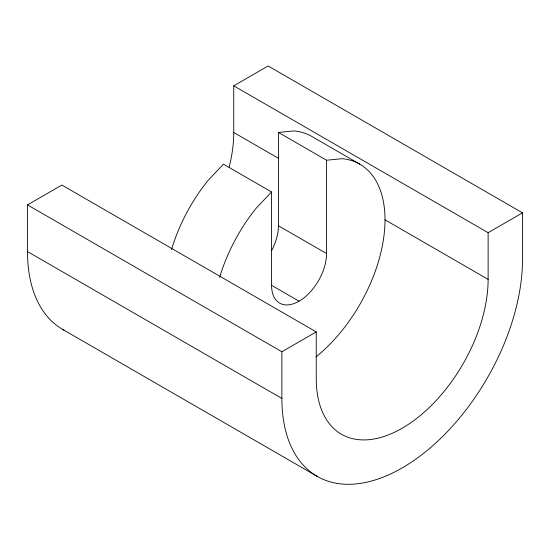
<?xml version="1.0" encoding="UTF-8"?>
<svg xmlns="http://www.w3.org/2000/svg" width="550" height="550" viewBox="0 0 550 550"><rect width="100%" height="100%" fill="white"/><g stroke="black" fill="none" stroke-linecap="round" stroke-linejoin="round"><path stroke-width="0.82" d="M171.545 249.514A121.536 70.166 -60 0 1 207.969 180.524L223.438 164.189L271.562 191.978L256.094 208.306A121.536 70.166 -60 0 0 219.67 277.296M64.171 330.268A170.149 98.237 -60 0 1 27.5 251.577L27.5 204.903L61.875 185.061L316.25 331.918L316.25 378.592A121.536 70.166 -60 0 0 402.188 428.209A121.536 70.166 -60 0 0 488.125 279.359L488.125 232.691L233.75 85.828L233.75 132.495A121.536 70.166 -60 0 1 229.199 166.994M233.75 85.828L268.125 65.979L522.5 212.843L522.5 259.511A170.149 98.237 -60 0 1 402.188 467.899A170.149 98.237 -60 0 1 281.875 398.434L27.5 251.577M27.5 204.903L281.875 351.766L316.25 331.918M488.125 232.691L522.5 212.843M271.611 250.663A38.892 22.454 -60 0 0 278.438 225.775L278.438 132.44L293.906 130.907A121.536 70.166 -60 0 1 311.706 136.4L359.831 164.182M278.438 132.44L326.562 160.222L342.031 158.689A121.536 70.166 -60 0 1 383.866 236.528A121.536 70.166 -60 0 1 316.016 356.929M233.75 132.495L278.266 158.194M385 219.821L488.125 279.359M278.438 225.775L326.562 253.557A38.892 22.454 -60 0 1 299.062 301.187L271.666 285.374M62.741 329.464L317.116 476.328M326.562 160.222L326.562 253.557M281.875 351.766L281.875 398.434M271.562 191.978L271.562 285.312A38.892 22.454 -60 0 0 299.062 301.187"/></g></svg>
